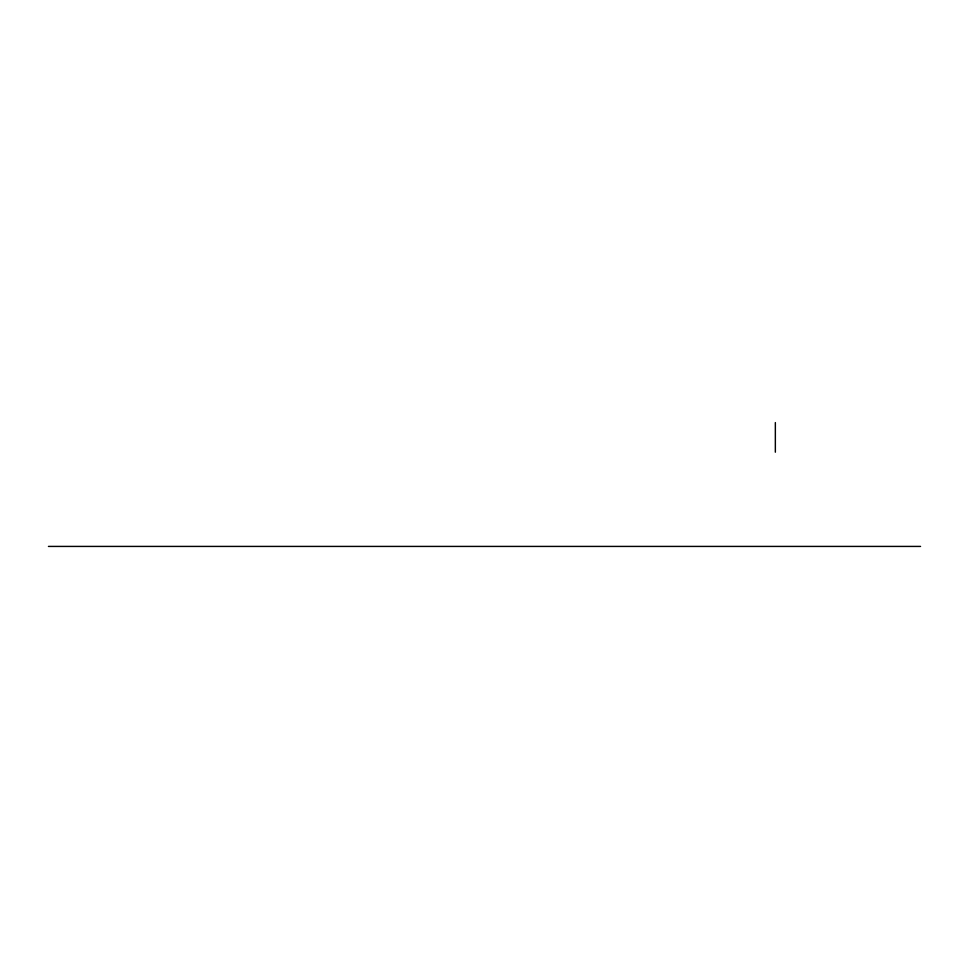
<?xml version="1.0" encoding="UTF-8"?>
<svg xmlns="http://www.w3.org/2000/svg" width="969" height="969" viewBox="0 0 969 969"><rect width="100%" height="100%" fill="white"/><g stroke="black" fill="none" stroke-linecap="round" stroke-linejoin="round"><path stroke-width="1.45" d="M48.45 546.419L920.55 546.419M775.345 422.581L775.345 452.196"/></g></svg>
